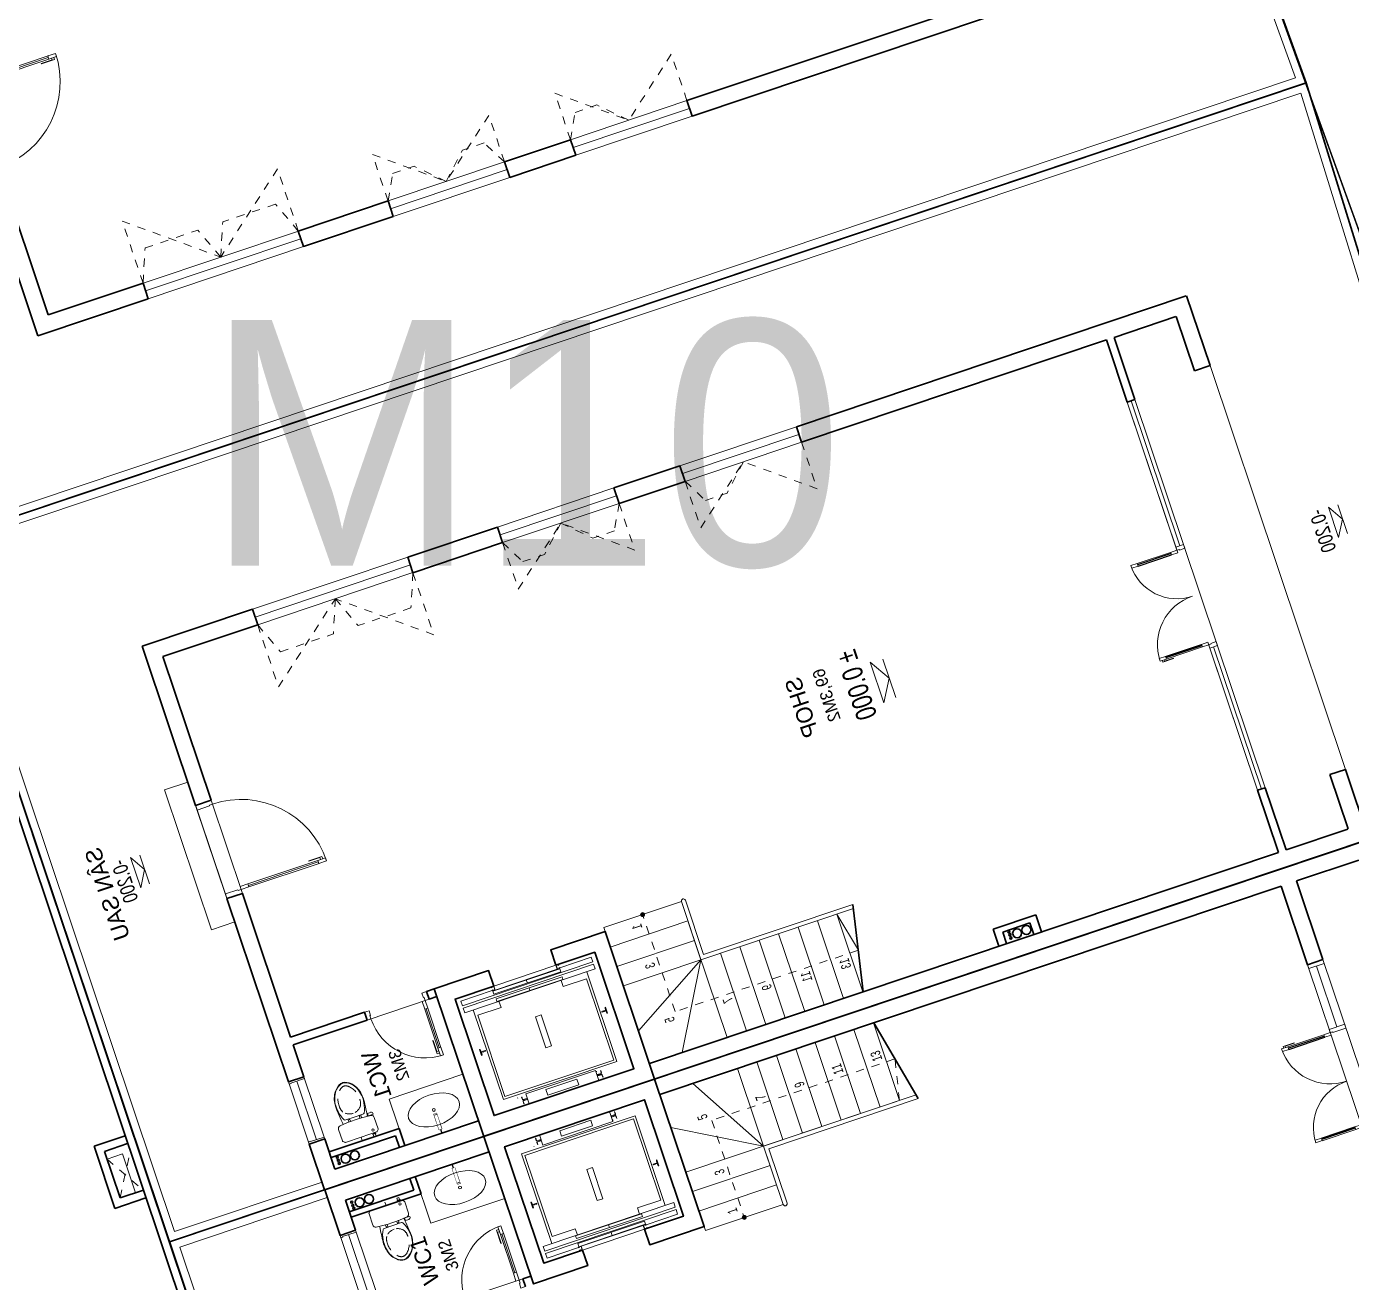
# Model space of a CAD drawing. Header units: metres. Extents: x 551291 to 569219, y 2064429 to 2066248.
# Drawn here: x 552791.05 to 552807.22, y 2065712.37 to 2065727.71 of the extents above; entities that cross this region are included whole.
import ezdxf

# ---------------------------------------------------------------- set-up
doc = ezdxf.new("R2010")
doc.units = ezdxf.units.M
for name, pattern in [('$AUDIT_BAD_LTYPE2', [0]), ('CENTER', [2, 1.25, -0.25, 0.25, -0.25]), ('DASHDOT2', [0.5, 0.25, -0.125, 0, -0.125]), ('HIDDEN', [0.375, 0.25, -0.125]), ('HIDDEN2', [0.1875, 0.125, -0.0625]), ('xref-thap C (mb tang 32-2)$0$HIDDEN', [0.375, 0.25, -0.125])]:
    doc.linetypes.add(name, pattern=pattern)
doc.layers.get('0').update_dxf_attribs({"linetype": 'CONTINUOUS'})
doc.layers.get('DEFPOINTS').update_dxf_attribs({"linetype": 'CONTINUOUS'})
for name, color, linetype in [('-AREA', 2, 'CONTINUOUS'), ('1-NETMANH', 8, 'CONTINUOUS'), ('APOLIC', 7, 'CONTINUOUS'), ('ChiaLo', 128, 'CENTER'), ('datOlienke', 42, 'CONTINUOUS'), ('ghi_chu', 7, 'CONTINUOUS'), ('LoLK', 6, 'CONTINUOUS'), ('TEXT25', 2, 'CONTINUOUS'), ('ViaHeS', 32, 'CONTINUOUS')]:
    doc.layers.add(name, color=color, linetype=linetype)
for name, color, linetype, lineweight in [('-CONCRETE', 1, 'CONTINUOUS', 35), ('-DIM', 9, 'CONTINUOUS', 13), ('-DOOR', 137, 'CONTINUOUS', 9), ('-FURNITURE', 46, 'CONTINUOUS', 9), ('-HATCH', 8, 'CONTINUOUS', 5), ('-HIDE', 3, 'HIDDEN', 13), ('-KH', 143, 'CONTINUOUS', 13), ('-LINE1', 7, 'CONTINUOUS', 18), ('-LINE2', 252, 'CONTINUOUS', 9), ('-TEXT', 7, 'CONTINUOUS', 15), ('-WALL', 4, 'CONTINUOUS', 35), ('text', 7, 'CONTINUOUS', 25)]:
    doc.layers.add(name, color=color, linetype=linetype, lineweight=lineweight)
doc.styles.add('1', font='arial.ttf')
doc.styles.add('avantH', font='', dxfattribs={"height": 10})
doc.styles.add('SVN_AVO_thuong', font='')
doc.styles.add('T1', font='', dxfattribs={"height": 200})
doc.styles.add('vnavanth', font='', dxfattribs={"width": 0.8})
doc.styles.get('avantH').set_extended_font_data('.VnAvantH')
doc.styles.get('SVN_AVO_thuong').set_extended_font_data('SVN-Avo')
doc.styles.get('T1').set_extended_font_data('VNgeometric Light')
doc.styles.get('vnavanth').set_extended_font_data('.VnAvantH')

# ---------------------------------------------------------------- blocks, each defined once
blk = doc.blocks.new('X-5M-DH-2-CORE$0$A$C75E80C28')
at = {"layer": '-LINE2', "linetype": 'Continuous', "ltscale": 2}
for p, q in [((-731, -149), (731, -149)), ((-731, -1305), (-731, -149)), ((-557, -112), (-560, -112)), ((-510, -22), (-510, -51)), ((-507, -22), (-510, -22)), ((-510, -109), (-510, -79)), ((-507, -22), (-507, -51)), ((-507, -109), (-507, -79)), ((-456, -57), (-501, -57)), ((-456, -60), (-501, -60)), ((-456, -70), (-501, -70)), ((-456, -73), (-501, -73)), ((-453, -63), (-453, -67)), ((-450, -63), (-450, -67)), ((450, -63), (450, -67)), ((453, -63), (453, -67)), ((456, -57), (501, -57)), ((456, -60), (501, -60)), ((456, -70), (501, -70)), ((456, -73), (501, -73)), ((457, -112), (460, -112)), ((507, -22), (510, -22)), ((507, -22), (507, -51)), ((507, -109), (507, -79)), ((510, -22), (510, -51)), ((510, -109), (510, -79)), ((731, -1305), (731, -149)), ((-700, -179), (700, -179)), ((-700, -1225), (-700, -179)), ((700, -1225), (700, -179)), ((-700, -1225), (-400, -1225)), ((-400, -1305), (-400, -1225)), ((700, -1225), (400, -1225)), ((400, -1305), (400, -1225)), ((840, -1305), (-840, -1305)), ((-840, -1365), (-840, -1305)), ((840, -1365), (-840, -1365)), ((840, -1395), (-840, -1395)), ((-840, -1395), (-840, -1455)), ((-840, -1455), (-435, -1455)), ((-435, -1450), (-435, -1460)), ((-435, -1450), (-400, -1450)), ((-433, -1452), (-433, -1458)), ((-433, -1452), (-402, -1452)), ((430, -1406), (-430, -1406)), ((-430, -1406), (-430, -1446)), ((430, -1446), (-430, -1446)), ((425, -1309), (-425, -1309)), ((-425, -1343), (-425, -1309)), ((425, -1343), (-425, -1343)), ((-402, -1452), (-402, -1498)), ((400, -1450), (-400, -1450)), ((-400, -1450), (-400, -1500)), ((0, -1309), (0, -1343)), ((0, -1406), (0, -1446)), ((400, -1450), (400, -1500)), ((435, -1450), (400, -1450)), ((402, -1452), (402, -1498)), ((433, -1452), (402, -1452)), ((425, -1343), (425, -1309)), ((430, -1406), (430, -1446)), ((433, -1452), (433, -1458)), ((435, -1450), (435, -1460)), ((840, -1455), (435, -1455)), ((840, -1365), (840, -1305)), ((840, -1395), (840, -1455)), ((-435, -1460), (-425, -1460)), ((-435, -1490), (-435, -1500)), ((-435, -1490), (-425, -1490)), ((-435, -1500), (-400, -1500)), ((-433, -1458), (-425, -1458)), ((-433, -1492), (-433, -1498)), ((-433, -1492), (-425, -1492)), ((-433, -1498), (-402, -1498)), ((-425, -1458), (-425, -1460)), ((-425, -1490), (-425, -1492)), ((435, -1500), (400, -1500)), ((433, -1498), (402, -1498)), ((433, -1458), (425, -1458)), ((425, -1458), (425, -1460)), ((435, -1460), (425, -1460)), ((425, -1490), (425, -1492)), ((435, -1490), (425, -1490)), ((433, -1492), (425, -1492)), ((433, -1492), (433, -1498)), ((435, -1490), (435, -1500))]:
    blk.add_line(p, q, dxfattribs=at)
for points in [[(-450, 0), (-450, -130), (450, -130), (450, 0)], [(-200, -29), (200, -29), (200, -101), (-200, -101)], [(-36, -584), (36, -584), (36, -984), (-36, -984)]]:
    blk.add_lwpolyline(points, close=True, dxfattribs=at)
for points in [[(-780, -789), (-751, -789, 0.414214), (-750, -788), (-750, -784), (-750, -780, 0.414214), (-751, -779), (-780, -779, -0.256978), (-784, -782), (-798, -782, -0.414214), (-801, -779), (-804, -749, 0.414214), (-807, -746), (-812, -746), (-812, -784), (-812, -821), (-807, -821, 0.414214), (-804, -818), (-801, -789, -0.414214), (-798, -786), (-784, -786, -0.256978), (-780, -789)], [(780, -789), (751, -789, -0.414214), (750, -788), (750, -784), (750, -780, -0.414214), (751, -779), (780, -779, 0.256978), (784, -782), (798, -782, 0.414214), (801, -779), (804, -749, -0.414214), (807, -746), (812, -746), (812, -784), (812, -821), (807, -821, -0.414214), (804, -818), (801, -789, 0.414214), (798, -786), (784, -786, 0.256978), (780, -789)]]:
    blk.add_lwpolyline(points, format="xyb", dxfattribs=at)
for centre, radius, start, end in [((-501, -51), 9.4, 180, 270), ((-501, -79), 9.4, 90, 180), ((-501, -51), 6.2, 180, 270), ((-501, -79), 6.2, 90, 180), ((-456, -63), 6.2, 0, 90), ((-456, -63), 3, 0, 90), ((-456, -67), 6.2, 270, 0), ((-456, -67), 3, 270, 0), ((456, -63), 6.2, 90, 180), ((456, -67), 6.2, 180, 270), ((456, -63), 3, 90, 180), ((456, -67), 3, 180, 270), ((501, -51), 6.2, 270, 0), ((501, -51), 9.4, 270, 0), ((501, -79), 9.4, 0, 90), ((501, -79), 6.2, 0, 90)]:
    blk.add_arc(centre, radius, start, end, dxfattribs=at)
blk = doc.blocks.new('A$C3F71457E')
at = {"layer": '-CONCRETE'}
blk.add_lwpolyline([(0, -100), (0, 400), (-1500, 400), (-1500, -1400), (0, -1400), (0, -900), (200, -900), (200, -1600), (-1700, -1600), (-1700, 600), (200, 600), (200, -100), (0, -100)], dxfattribs=at)
at = {"layer": '-LINE1'}
blk.add_line((0, -900), (0, -100), dxfattribs=at)
at = {"color": 2, "rotation": 90}
blk.add_blockref('X-5M-DH-2-CORE$0$A$C75E80C28', (-1500, -500), dxfattribs=at)
blk = doc.blocks.new('A$C18091ED7')
for p, q in [((0, -42), (0, 0)), ((146, -27), (179, -27)), ((146, -27), (146, -30)), ((146, -30), (166, -30)), ((153, -37), (146, -30)), ((152, 0), (152, -27)), ((152, 0), (179, 0)), ((153, -37), (166, -37)), ((153, -40), (153, -37)), ((153, -40), (178, -40)), ((153, -40), (178, -40)), ((153, -40), (153, -42)), ((185, -30), (166, -30)), ((178, -37), (166, -37)), ((185, -30), (178, -37)), ((178, -37), (178, -40)), ((178, -40), (178, -42)), ((179, 0), (179, -27)), ((179, -27), (185, -27)), ((185, -27), (185, -30)), ((-83, -267), (-83, -300)), ((-83, -278), (-83, -288)), ((-61, -290), (-83, -290)), ((-63, -265), (-81, -265)), ((-61, -267), (-61, -300)), ((61, -267), (61, -300)), ((61, -290), (83, -290)), ((63, -265), (81, -265)), ((83, -267), (83, -300)), ((83, -278), (83, -288)), ((165, -262), (165, -290)), ((168, -260), (228, -260)), ((168, -292), (207, -292)), ((231, -274), (231, -262))]:
    blk.add_line(p, q)
for points in [[(230, -219, -0.137407), (225, -235), (222, -241, -0.236081), (198, -255, -0.051961), (-198, -255, -0.236081), (-222, -241), (-225, -235, -0.137407), (-230, -219), (-230, -72, -0.198912), (-226, -63), (-209, -46, -0.198912), (-200, -42), (0, -42), (200, -42, -0.198912), (209, -46), (226, -63, -0.198912), (230, -72)], [(144, -619, -0.212405), (26, -734, -0.027685), (-1, -739, -0.022279), (-26, -734, -0.212405), (-144, -619, -0.142796), (-167, -428, -0.093005), (-128, -309, -0.256439), (-111, -300), (0, -300), (111, -300, -0.256439), (128, -309, -0.093005), (167, -428, -0.142796)]]:
    blk.add_lwpolyline(points, format="xyb", close=True)
at = {"linetype": 'xref-thap C (mb tang 32-2)$0$HIDDEN', "ltscale": 100}
blk.add_lwpolyline([(61, -669, -0.199031), (0, -699, -0.199031), (-61, -669, -0.218924), (-132, -478, -0.153791), (-112, -404, -0.236701), (0, -348, -0.236701), (112, -404, -0.153791), (132, -478, -0.218924)], format="xyb", close=True, dxfattribs=at)
blk.add_circle((166, -78), 13.9)
for centre, radius, start, end in [((-81, -267), 1.98, 90, 180), ((-63, -267), 1.98, 0, 90), ((63, -267), 1.98, 90, 180), ((81, -267), 1.98, 0, 90), ((168, -262), 2.47, 90, 180), ((168, -290), 2.47, 180, 270), ((207, -277), 15.5, 270, 306.4659), ((168, -225), 80.1, 306.4659, 320.3123), ((228, -274), 2.47, 320.3123, 0)]:
    blk.add_arc(centre, radius, start, end)
for points in [[(-156, -259), (-157, -267), (-164, -328), (-169, -385), (-184, -528), (-136, -679), (-50, -735), (-20, -741), (0, -744)], [(156, -259), (157, -267), (164, -328), (169, -385), (184, -528), (136, -679), (50, -735), (20, -741), (0, -744)]]:
    blk.add_open_spline(points, degree=3, knots=[130.613938, 130.613938, 130.613938, 130.613938, 152.852109, 311.129351, 417.703951, 561.383393, 697.692632, 710.812262, 710.812262, 710.812262, 710.812262])
blk = doc.blocks.new('*U1202')
at = {"linetype": '$AUDIT_BAD_LTYPE2'}
for p, q in [((70, 100), (70, 600)), ((90, 600), (90, 100))]:
    blk.add_line(p, q, dxfattribs=at)
for points in [[(50, 600), (90, 600), (90, 700), (50, 700), (50, 600)], [(50, 603), (50, 100)], [(50, 100), (90, 100), (90, 0), (50, 0), (50, 100)]]:
    blk.add_lwpolyline(points)
for points in [[(118, 495), (118, 664), (90, 664), (90, 636), (113, 636), (113, 495)], [(0, 0), (50, 0), (50, -40), (60, -40), (60, -100), (0, -100)], [(800, 0), (750, 0), (750, -40), (740, -40), (740, -100), (800, -100)]]:
    blk.add_lwpolyline(points, close=True)
at = {"linetype": '$AUDIT_BAD_LTYPE2', "ltscale": 0.3}
blk.add_arc((50, 0), 700, 0, 90, dxfattribs=at)
blk = doc.blocks.new('*U1100')
for points in [[(22, 564), (22, 734), (50, 734), (50, 706), (27, 706), (27, 564)], [(0, 0), (50, 0), (50, -40), (60, -40), (60, -123), (0, -123)], [(1599, 0), (1549, 0), (1549, -40), (1539, -40), (1539, -123), (1599, -123)]]:
    blk.add_lwpolyline(points, close=True)
for points in [[(50, 670), (90, 670), (90, 770), (50, 770), (50, 670)], [(50, 673), (50, 100)], [(1549, 629), (1509, 629), (1509, 729), (1549, 729), (1549, 629)], [(1549, 632), (1549, 100)], [(50, 100), (90, 100), (90, 0), (50, 0), (50, 100)], [(1549, 100), (1509, 100), (1509, 0), (1549, 0), (1549, 100)]]:
    blk.add_lwpolyline(points)
at = {"ltscale": 0.3}
for points in [[(820, 0, 0.414214), (50, 770, 0.414214)], [(820, 0, -0.414214), (1549, 729, -0.414214)]]:
    blk.add_lwpolyline(points, format="xyb", dxfattribs=at)
at = {"layer": 'APOLIC', "linetype": '$AUDIT_BAD_LTYPE2'}
for p, q in [((70, 100), (70, 670)), ((90, 670), (90, 100)), ((1509, 629), (1509, 100)), ((1529, 100), (1529, 629))]:
    blk.add_line(p, q, dxfattribs=at)
blk = doc.blocks.new('*U1117')
at = {"linetype": '$AUDIT_BAD_LTYPE2'}
for p, q in [((70, 100), (70, 1000)), ((90, 1000), (90, 100))]:
    blk.add_line(p, q, dxfattribs=at)
for points in [[(50, 1000), (90, 1000), (90, 1100), (50, 1100), (50, 1000)], [(50, 1003), (50, 100)], [(50, 100), (90, 100), (90, 0), (50, 0), (50, 100)]]:
    blk.add_lwpolyline(points)
for points in [[(118, 895), (118, 1064), (90, 1064), (90, 1036), (113, 1036), (113, 895)], [(0, 0), (50, 0), (50, -40), (60, -40), (60, -200), (0, -200)], [(1200, 0), (1150, 0), (1150, -40), (1140, -40), (1140, -200), (1200, -200)]]:
    blk.add_lwpolyline(points, close=True)
at = {"linetype": '$AUDIT_BAD_LTYPE2', "ltscale": 0.3}
blk.add_arc((50, 0), 1100, 0, 90, dxfattribs=at)
blk = doc.blocks.new('*U1106')
at = {"ltscale": 10}
for p, q in [((0, 1600), (0, 0)), ((200, 1555), (200, 45)), ((400, 1555), (400, 0)), ((400, 0), (0, 0))]:
    blk.add_line(p, q, dxfattribs=at)
for points in [[(400, 1600), (400, 1555), (50, 1555), (50, 1540), (0, 1540), (0, 1600)], [(400, 0), (400, 45), (50, 45), (50, 60), (0, 60), (0, 0)]]:
    blk.add_lwpolyline(points, close=True, dxfattribs=at)
blk = doc.blocks.new('Sink_Cicle')
blk.add_lwpolyline([(17, -50), (-17, -50), (-18, -252), (17, -252)], close=True)
blk.add_circle((0, -300), 17.5)
at = {"layer": 'DEFPOINTS'}
blk.add_line((0, -100), (0, 0), dxfattribs=at)
blk.add_wipeout([(17, -50), (-17, -50), (-18, -252), (17, -252)])
at = {"layer": '-FURNITURE', "linetype": 'Continuous'}
blk.add_ellipse((0, -300), major_axis=(-325, 0), ratio=0.584615, dxfattribs=at)
blk.add_line((-18, -237), (17, -237))
blk = doc.blocks.new('MAU M10SH')
at = {"layer": '-HATCH'}
h = blk.add_hatch(color=252, dxfattribs=at)
h.dxf.hatch_style = 1
edge = h.paths.add_edge_path()
edge.add_arc((4850, 7600), 24.6, 0, 360)
at = {"layer": '-CONCRETE'}
for centre, radius in [((6471, 12078, 0), 13), ((6520, 11987, 0), 55), ((6509, 12078, 0), 13), ((6551, 12078, 0), 13), ((6520, 11867, 0), 55), ((6471, 3428, 0), 13), ((6509, 3428, 0), 13), ((6551, 3428, 0), 13), ((6520, 3337, 0), 55), ((6520, 3217, 0), 55)]:
    blk.add_circle(centre, radius, dxfattribs=at)
at = {"layer": '-DOOR'}
for p, q in [((-200, 10930), (-200, 8930)), ((-100, 10930), (-100, 8930)), ((0, 10930), (-1, 8930)), ((-200, 7775), (-200, 6275)), ((-100, 7775), (-100, 6275)), ((0, 7775), (0, 6275)), ((-200, 5425), (-200, 3925)), ((-100, 5425), (-100, 3925)), ((0, 5425), (0, 3925)), ((3967, 0), (5800, 0)), ((800, 0), (2667, 0)), ((2667, -50), (800, -50)), ((3967, -50), (5800, -50))]:
    blk.add_line(p, q, dxfattribs=at)
blk.add_lwpolyline([(2740, 0), (800, 0), (800, -100), (5800, -100), (5800, 0), (3893, 0)], dxfattribs=at)
at = {"layer": '-FURNITURE'}
blk.add_lwpolyline([(6000, 10300), (6600, 10300), (6600, 11250), (6000, 11250)], close=True, dxfattribs=at)
at = {"layer": '-HATCH'}
blk.add_line((5800, -100), (800, -100), dxfattribs=at)
blk.add_lwpolyline([(1850, 12350), (3050, 12350), (3050, 12150), (1850, 12150)], close=True, dxfattribs=at)
at = {"layer": '-KH'}
for p, q in [((2209, 13189), (2577, 13189)), ((3322, 3827), (2825, 3827)), ((3322, 3827), (2825, 3827)), ((2808, -2039), (3176, -2039))]:
    blk.add_line(p, q, dxfattribs=at)
for points in [[(2589, 13306), (2198, 13306), (2393, 13189)], [(2810, 3986), (3337, 3986), (3073, 3827)], [(2810, 3986), (3337, 3986), (3073, 3827)], [(3187, -1921), (2797, -1921), (2992, -2039)]]:
    blk.add_lwpolyline(points, close=True, dxfattribs=at)
at = {"layer": '-KH', "linetype": 'HIDDEN2', "ltscale": 5}
blk.add_lwpolyline([(6100, 5241), (6100, 7600), (4875, 7600)], dxfattribs=at)
at = {"layer": '-KH'}
blk.add_lwpolyline([(5600, 5350), (6100, 5241)], dxfattribs=at)
blk.add_circle((4850, 7600), 24.6, dxfattribs=at)
for points in [[(2393, 13189), (2393, 13306), (2589, 13306), (2393, 13189)], [(3073, 3827), (3073, 3986), (2810, 3986), (3073, 3827)], [(3073, 3827), (3073, 3986), (2810, 3986), (3073, 3827)], [(2992, -2039), (2992, -1921), (3187, -1921), (2992, -2039)]]:
    blk.add_solid(points, dxfattribs=at)
at = {"layer": '-LINE1'}
for p, q in [((4850, 7100), (4850, 8100)), ((4850, 8100), (4900, 8100)), ((5100, 8100), (5100, 7100)), ((5350, 8100), (5350, 7100)), ((5600, 8100), (5600, 5147)), ((5600, 7100), (6177, 8100)), ((5600, 7100), (6600, 7677)), ((5600, 7100), (4850, 7100)), ((5550, 7050), (4850, 7050)), ((5100, 7100), (6600, 7100)), ((5550, 5126), (5550, 7050)), ((5600, 5136), (5600, 7100)), ((5600, 6850), (6600, 6850)), ((5600, 6600), (6600, 6600)), ((5600, 6350), (6600, 6350)), ((5600, 6100), (6600, 6100)), ((5600, 5850), (6600, 5850)), ((5600, 5600), (6600, 5600)), ((5600, 5350), (6600, 5350))]:
    blk.add_line(p, q, dxfattribs=at)
blk.add_lwpolyline([(6700, 12350), (6700, 14250), (-2100, 14250), (-2100, -3208), (2098, -3110)], dxfattribs=at)
blk.add_lwpolyline([(1550, 12350), (3350, 12350), (3350, 12650), (1550, 12650)], close=True, dxfattribs=at)
blk.add_arc((4850, 7075), 25, 90, 270, dxfattribs=at)
at = {"layer": '-LINE2'}
for p, q in [((5000, 10400), (5000, 11200)), ((700, -1100), (5900, -1100))]:
    blk.add_line(p, q, dxfattribs=at)
at = {"layer": '-LINE2', "linetype": 'HIDDEN2', "ltscale": 10}
for p, q in [((0, 10930), (800, 10930)), ((800, 10930), (0, 9930)), ((0, 10930), (400, 10770)), ((400, 10770), (400, 10090)), ((0, 9930), (400, 10090)), ((800, 8930), (0, 9930)), ((0, 9930), (400, 9770)), ((400, 9090), (400, 9770)), ((0, 8930), (400, 9090)), ((0, 8930), (800, 8930)), ((-1, 7775), (599, 7775)), ((-1, 7775), (299, 7615)), ((599, 7775), (0, 7025)), ((299, 7615), (300, 7336)), ((0, 7025), (300, 7336)), ((0, 7026), (300, 6715)), ((599, 6275), (0, 7025)), ((299, 6436), (300, 6715)), ((-1, 6276), (299, 6436)), ((-1, 6275), (599, 6275)), ((-1, 5425), (599, 5425)), ((-1, 5425), (299, 5265)), ((599, 5425), (0, 4675)), ((299, 5265), (300, 4986)), ((0, 4675), (300, 4986)), ((599, 3925), (0, 4675)), ((-1, 3925), (599, 3925))]:
    blk.add_line(p, q, dxfattribs=at)
at = {"layer": '-WALL'}
for p, q in [((-200, 12350), (1850, 12350)), ((-200, 10930), (-200, 12350)), ((1850, 12150), (1850, 12350)), ((1850, 12350), (1850, 12150)), ((1850, 12150), (1850, 12350)), ((3050, 12350), (5411, 12350)), ((3050, 12150), (3050, 12350)), ((3050, 12150), (3050, 12350)), ((5411, 12150), (5411, 12350)), ((6211, 12350), (6800, 12350)), ((6211, 12150), (6211, 12350)), ((6800, 12350), (6800, -1096)), ((0, 12150), (1850, 12150)), ((0, 10930), (0, 12150)), ((3050, 12150), (4900, 12150)), ((4900, 11200), (4900, 12150)), ((5000, 12150), (5411, 12150)), ((5000, 11200), (5000, 12150)), ((6211, 12150), (6600, 12150)), ((6380, 11250), (6380, 12150)), ((6450, 11320), (6450, 12150)), ((6600, 12150), (6600, 10300)), ((5000, 11200), (4900, 11200)), ((6380, 11250), (6600, 11250)), ((6450, 11320), (6600, 11320)), ((-200, 10930), (0, 10930)), ((4900, 10300), (4900, 10400)), ((5000, 10400), (4900, 10400)), ((5000, 10300), (5000, 10400)), ((-200, 7775), (-200, 8930)), ((-200, 8930), (0, 8930)), ((0, 7775), (0, 8930)), ((6600, 8100), (6600, 0)), ((-200, 7775), (0, 7775)), ((-200, 5425), (-200, 6275)), ((0, 6275), (-200, 6275)), ((0, 5425), (0, 6275)), ((0, 5425), (-200, 5425)), ((-200, -1096), (-200, 3925)), ((0, 3925), (-200, 3925)), ((0, 0), (0, 3925)), ((6380, 3050), (6380, 3600)), ((6380, 3600), (6600, 3600)), ((6450, 3150), (6450, 3500)), ((6450, 3150), (6600, 3150)), ((6380, 3050), (6600, 3050)), ((800, 0), (0, 0)), ((800, 0), (800, -100)), ((6600, 0), (5800, 0)), ((5800, 0), (5800, -100)), ((800, -100), (0, -100)), ((0, -896), (0, -100)), ((6600, -100), (5800, -100)), ((6600, -100), (6600, -896)), ((700, -900), (0, -900)), ((700, -900), (700, -1100)), ((6600, -900), (5900, -900)), ((5900, -900), (5900, -1100)), ((700, -1100), (-200, -1100)), ((6800, -1100), (5900, -1100))]:
    blk.add_line(p, q, dxfattribs=at)
blk.add_lwpolyline([(6800, -3100), (6800, 14350), (-2200, 14350), (-2200, -3310)], close=True, dxfattribs=at)
for points in [[(5550, 5126), (6600, 5346)], [(6450, 3500), (6600, 3500)]]:
    blk.add_lwpolyline(points, dxfattribs=at)
at = {"layer": '-DOOR', "rotation": 180}
blk.add_blockref('*U1117', (3050, 12150), dxfattribs=at)
at = {"layer": '-DOOR', "xscale": 0.5000000000000001, "yscale": 0.5000000000000001, "zscale": 0.5000000000000001, "rotation": 270}
blk.add_blockref('*U1106', (5411, 12350), dxfattribs=at)
at = {"layer": '-DOOR', "xscale": -1, "rotation": 269.9999999899506}
blk.add_blockref('*U1202', (5000, 10400), dxfattribs=at)
at = {"layer": '-DOOR', "xscale": -0.8130081300813009, "yscale": 0.8130081300813009, "zscale": 0.8130081300813009}
blk.add_blockref('*U1100', (3967, 0), dxfattribs=at)
at = {"layer": '-FURNITURE', "rotation": 270}
blk.add_blockref('A$C18091ED7', (6374, 11724), dxfattribs=at)
at = {"layer": '-WALL', "rotation": 180}
blk.add_blockref('A$C3F71457E', (5100, 8700), dxfattribs=at)
at = {"layer": '-TEXT', "color": 2, "style": 'vnavanth'}
blk.add_text('S¢N SAU', height=200, dxfattribs=at).set_placement((1945, 13617))
at = {"layer": '-TEXT', "style": '1', "width": 0.75}
for s, height, p in [('-0.200', 180, (2184, 13377)), ('%%P 0.000', 250, (2588, 4109)), ('-0.200', 180, (2783, -1851))]:
    blk.add_text(s, height=height, dxfattribs=at).set_placement(p)
at = {"layer": 'DEFPOINTS', "style": 'T1', "width": 0.7}
for s, p in [('1', (4939, 7652)), ('3', (5439, 7652)), ('5', (6142, 7636)), ('7', (6142, 6886)), ('9', (6142, 6386)), ('11', (6142, 5886)), ('13', (6142, 5386))]:
    blk.add_text(s, height=120, rotation=360, dxfattribs=at).set_placement(p)
at = {"layer": 'TEXT25'}
for s, height, style, p in [('WC1', 200, 'SVN_AVO_thuong', (5378, 11206)), ('3M2', 150, 'T1', (5449, 10933)), ('SHOP', 200, 'SVN_AVO_thuong', (2693, 4852)), ('69,3M2', 150, 'T1', (2689, 4546))]:
    blk.add_text(s, height=height, rotation=360, dxfattribs=dict(at, style=style)).set_placement(p)
at = {"layer": '-FURNITURE', "xscale": -1, "rotation": 269.9963422654919}
blk.add_blockref('Sink_Cicle', (6600, 10775), dxfattribs=at)
blk = doc.blocks.new('*U1109')
for points in [[(22, 564), (22, 734), (50, 734), (50, 706), (27, 706), (27, 564)], [(0, 0), (50, 0), (50, -40), (60, -40), (60, -246), (0, -246)], [(1599, 0), (1549, 0), (1549, -40), (1539, -40), (1539, -246), (1599, -246)]]:
    blk.add_lwpolyline(points, close=True)
for points in [[(50, 670), (90, 670), (90, 770), (50, 770), (50, 670)], [(50, 673), (50, 100)], [(1549, 629), (1509, 629), (1509, 729), (1549, 729), (1549, 629)], [(1549, 632), (1549, 100)], [(50, 100), (90, 100), (90, 0), (50, 0), (50, 100)], [(1549, 100), (1509, 100), (1509, 0), (1549, 0), (1549, 100)]]:
    blk.add_lwpolyline(points)
at = {"ltscale": 0.3}
for points in [[(820, 0, 0.414214), (50, 770, 0.414214)], [(820, 0, -0.414214), (1549, 729, -0.414214)]]:
    blk.add_lwpolyline(points, format="xyb", dxfattribs=at)
at = {"layer": 'APOLIC', "linetype": '$AUDIT_BAD_LTYPE2'}
for p, q in [((70, 100), (70, 670)), ((90, 670), (90, 100)), ((1509, 629), (1509, 100)), ((1529, 100), (1529, 629))]:
    blk.add_line(p, q, dxfattribs=at)
blk = doc.blocks.new('MAU M9SH')
at = {"layer": '-HATCH'}
h = blk.add_hatch(color=252, dxfattribs=at)
h.dxf.hatch_style = 1
edge = h.paths.add_edge_path()
edge.add_arc((6050, -4750), 24.6, 0, 360)
at = {"layer": '-CONCRETE'}
for centre, radius in [((7671, -265, 0), 13), ((7720, -356, 0), 55), ((7709, -265, 0), 13), ((7751, -265, 0), 13), ((7720, -477, 0), 55)]:
    blk.add_circle(centre, radius, dxfattribs=at)
at = {"layer": '-DOOR'}
for p, q in [((3787, -12250), (6787, -12250)), ((3787, -12450), (6787, -12450)), ((5953, -12350), (6737, -12350))]:
    blk.add_line(p, q, dxfattribs=at)
blk.add_lwpolyline([(6737, -12450), (6787, -12450), (6787, -12250), (6737, -12250)], close=True, dxfattribs=at)
at = {"layer": '-FURNITURE'}
blk.add_lwpolyline([(7200, -2050), (7800, -2050), (7800, -1100), (7200, -1100)], close=True, dxfattribs=at)
at = {"layer": '-KH', "linetype": 'HIDDEN2', "ltscale": 5}
for points in [[(7300, -7109), (7300, -4750), (6075, -4750)], [(6800, -7000), (7300, -7109)]]:
    blk.add_lwpolyline(points, dxfattribs=at)
at = {"layer": '-KH'}
blk.add_circle((6050, -4750), 24.6, dxfattribs=at)
at = {"layer": '-LINE1'}
for p, q in [((6050, -5250), (6050, -4250)), ((6050, -4250), (6100, -4250)), ((6300, -4250), (6300, -5250)), ((6550, -4250), (6550, -5250)), ((6800, -4250), (6800, -7203)), ((6800, -5250), (7377, -4250)), ((6800, -5250), (7800, -4673)), ((6800, -5250), (6050, -5250)), ((6750, -5300), (6050, -5300)), ((6300, -5250), (7800, -5250)), ((6750, -7224), (6750, -5300)), ((6800, -7214), (6800, -5250)), ((6800, -5500), (7800, -5500)), ((6800, -5750), (7800, -5750)), ((6800, -6000), (7800, -6000)), ((6800, -6250), (7800, -6250)), ((6800, -6500), (7800, -6500)), ((6800, -6750), (7800, -6750)), ((6800, -7000), (7800, -7000))]:
    blk.add_line(p, q, dxfattribs=at)
at = {"layer": '-LINE1', "linetype": 'Continuous', "ltscale": 10}
blk.add_lwpolyline([(7900, 0), (7900, 1900), (-2900, 1900), (-2900, 1700)], dxfattribs=at)
at = {"layer": '-LINE1'}
blk.add_arc((6050, -5275), 25, 90, 270, dxfattribs=at)
at = {"layer": '-LINE2'}
blk.add_line((6200, -1950), (6200, -1150), dxfattribs=at)
at = {"layer": '-WALL'}
for p, q in [((7411, 0), (8000, 0)), ((7411, -200), (7411, 0)), ((8000, 0), (8000, -13450)), ((7411, -200), (7800, -200)), ((7580, -1100), (7580, -200)), ((7650, -1030), (7650, -200)), ((7800, -200), (7800, -2050)), ((7580, -1100), (7800, -1100)), ((7650, -1030), (7800, -1030)), ((6200, -1950), (6100, -1950)), ((6200, -2050), (6200, -1950)), ((7800, -4250), (7800, -12250)), ((7800, -12250), (6787, -12250)), ((6787, -12450), (6787, -12250)), ((7800, -12450), (6787, -12450)), ((7800, -12450), (7800, -13250))]:
    blk.add_line(p, q, dxfattribs=at)
blk.add_lwpolyline([(-3000, 2000), (-3000, -10051), (1994, -15287), (8000, -15571), (8000, 2000)], close=True, dxfattribs=at)
blk.add_lwpolyline([(6750, -7224), (7800, -7004)], dxfattribs=at)
at = {"layer": '-DOOR', "xscale": 0.5000000000000001, "yscale": 0.5000000000000001, "zscale": 0.5000000000000001, "rotation": 270}
blk.add_blockref('*U1106', (6611, 0), dxfattribs=at)
at = {"layer": '-DOOR', "xscale": -1, "rotation": 269.9999999899506}
blk.add_blockref('*U1202', (6200, -1950), dxfattribs=at)
at = {"layer": '-DOOR', "xscale": -0.8130081300813009, "yscale": 0.8130081300813009, "zscale": 0.8130081300813009}
blk.add_blockref('*U1109', (5953, -12250), dxfattribs=at)
at = {"layer": '-FURNITURE', "rotation": 270}
blk.add_blockref('A$C18091ED7', (7622, -650), dxfattribs=at)
at = {"layer": '-WALL', "rotation": 180}
blk.add_blockref('A$C3F71457E', (6300, -3650), dxfattribs=at)
at = {"layer": '-TEXT', "style": 'T1', "width": 0.7}
for s, p in [('1', (6139, -4698)), ('3', (6639, -4698)), ('5', (7342, -4714)), ('7', (7342, -5464)), ('9', (7342, -5964)), ('11', (7342, -6464)), ('13', (7342, -6964))]:
    blk.add_text(s, height=120, rotation=360, dxfattribs=at).set_placement(p)
at = {"layer": 'TEXT25'}
for s, height, style, p in [('WC1', 200, 'SVN_AVO_thuong', (6495, -978)), ('3M2', 150, 'T1', (6567, -1252))]:
    blk.add_text(s, height=height, rotation=360, dxfattribs=dict(at, style=style)).set_placement(p)
at = {"layer": '-FURNITURE', "xscale": -1, "rotation": 269.9963422654919}
blk.add_blockref('Sink_Cicle', (7800, -1575), dxfattribs=at)
blk = doc.blocks.new('lavabo4')
for p, q in [((241, 0), (-241, 0)), ((-327, -86), (-327, -330)), ((-200, -138), (-200, -305)), ((141, -80), (-141, -80)), ((-74, -39), (-79, -39)), ((-74, -44), (-79, -44)), ((-67, -33), (-67, -28)), ((-67, -50), (-67, -55)), ((-63, -33), (-63, -28)), ((-63, -50), (-63, -55)), ((-57, -39), (-52, -39)), ((-57, -44), (-52, -44)), ((-9, -57), (-9, -123)), ((9, -123), (9, -57)), ((57, -39), (52, -39)), ((57, -44), (52, -44)), ((63, -33), (63, -28)), ((63, -50), (63, -55)), ((68, -33), (68, -28)), ((68, -50), (68, -55)), ((74, -39), (79, -39)), ((74, -44), (79, -44)), ((200, -305), (200, -138)), ((327, -330), (327, -86)), ((-241, -416), (241, -416)), ((-141, -363), (141, -363))]:
    blk.add_line(p, q)
for centre, radius in [((-65, -42), 24.8), ((-83, -42), 5.03), ((-65, -42), 9), ((-65, -24), 5.03), ((-65, -60), 5.03), ((-47, -42), 5.03), ((0, -159), 22.8), ((0, -159), 14.1), ((0, -42), 9), ((65, -42), 24.8), ((47, -42), 5.03), ((65, -42), 9), ((65, -24), 5.03), ((65, -60), 5.03), ((83, -42), 5.03)]:
    blk.add_circle(centre, radius)
for centre, radius, start, end in [((-241, -86), 86.1, 90, 180), ((-141, -138), 58.8, 90, 180), ((-65, -42), 18, 105.2407, 164.2093), ((-65, -42), 18, 196.2342, 253.9047), ((-65, -42), 18, 16.4413, 74.0789), ((-65, -42), 18, 286.12, 344.0884), ((0, -42), 27, 289.6514, 250.3603), ((0, -42), 18, 300.3431, 239.7554), ((0, -123), 9, 180, 0), ((65, -42), 18, 106.12, 164.0884), ((65, -42), 18, 196.4413, 254.0789), ((65, -42), 18, 16.2342, 73.9047), ((65, -42), 18, 285.2407, 344.2093), ((141, -138), 58.8, 0, 90), ((241, -86), 86.1, 0, 90), ((-141, -305), 58.8, 180, 270), ((141, -305), 58.8, 270, 0), ((-241, -330), 86.1, 180, 270), ((241, -330), 86.1, 270, 0)]:
    blk.add_arc(centre, radius, start, end)
blk = doc.blocks.new('A$Cf949713d')
at = {"layer": '-LINE1'}
for p, q in [((1754, 3250), (4, 3250)), ((1004, 2250), (427, 3250)), ((1004, 3250), (1004, 2250)), ((1254, 2250), (1254, 3250)), ((1254, 3250), (1254, 2250)), ((1504, 2250), (1504, 3250)), ((1504, 3250), (1504, 2250)), ((1754, 2250), (1754, 3250)), ((1754, 3250), (1754, 2200)), ((1004, 2250), (4, 2827)), ((1004, 780), (1004, 2250)), ((1004, 2250), (1754, 2250)), ((1054, 2200), (1054, 759)), ((1054, 2200), (1754, 2200))]:
    blk.add_line(p, q, dxfattribs=at)
at = {"layer": '-LINE1', "lineweight": 18}
for p, q in [((4, 3250), (4, 1250)), ((1004, 2250), (4, 2250)), ((1004, 2000), (4, 2000)), ((1004, 1750), (4, 1750)), ((1004, 1500), (4, 1500)), ((1004, 1250), (4, 1250)), ((1004, 1000), (439, 1000))]:
    blk.add_line(p, q, dxfattribs=at)
at = {"layer": '-WALL'}
for p, q in [((426, 1032), (0, 1235)), ((505, 1160), (503, 839)), ((570, 962), (505, 1160)), ((503, 839), (426, 1032)), ((1054, 759), (570, 962))]:
    blk.add_line(p, q, dxfattribs=at)
at = {"layer": '1-NETMANH', "linetype": 'DASHDOT2'}
for p, q in [((4, 1233), (4, 0)), ((439, 1000), (4, 1000)), ((1004, 750), (4, 750)), ((1004, 0), (1004, 780)), ((1054, 0), (1054, 759)), ((1004, 500), (4, 500)), ((1004, 250), (4, 250)), ((1054, 0), (4, 0))]:
    blk.add_line(p, q, dxfattribs=at)
blk.add_lwpolyline([(1331, 2750), (496, 2750), (502, 1250), (502, 1250), (1004, 1500), (1004, 1500)], dxfattribs=at)
at = {"layer": '-TEXT', "color": 2, "style": 'vnavanth'}
for s, p in [('2', (1351, 2698)), ('1', (1600, 2698))]:
    blk.add_text(s, height=100, dxfattribs=at).set_placement(p)
blk = doc.blocks.new('*U1193')
at = {"color": 8, "ltscale": 100}
for p, q in [((50, 100), (4580, 100)), ((50, 0), (4580, 0))]:
    blk.add_line(p, q, dxfattribs=at)
at = {"ltscale": 100}
for p, q in [((105, 45), (1148, 45)), ((1148, 10), (105, 10)), ((1218, 90), (2245, 90)), ((2245, 55), (1218, 55)), ((3413, 90), (2385, 90)), ((2385, 55), (3413, 55)), ((4525, 45), (3483, 45)), ((3483, 10), (4525, 10))]:
    blk.add_line(p, q, dxfattribs=at)
for points in [[(50, 100), (0, 100), (0, 0), (50, 0), (50, 10), (35, 10), (35, 45), (50, 45)], [(4630, 0), (4580, 0), (4580, 10), (4595, 10), (4595, 45), (4580, 45), (4580, 100), (4630, 100)]]:
    blk.add_lwpolyline(points, close=True)
for points in [[(105, 32), (95, 32), (95, 22), (105, 22), (105, 10), (35, 10), (35, 45), (105, 45)], [(1148, 90), (1218, 90), (1218, 77), (1208, 77), (1208, 67), (1218, 67), (1218, 55), (1148, 55)], [(1218, 10), (1148, 10), (1148, 22), (1158, 22), (1158, 32), (1148, 32), (1148, 45), (1218, 45)], [(2245, 67), (2255, 67), (2255, 77), (2245, 77), (2245, 90), (2315, 90), (2315, 55), (2245, 55)], [(2385, 67), (2375, 67), (2375, 77), (2385, 77), (2385, 90), (2315, 90), (2315, 55), (2385, 55)], [(3483, 90), (3413, 90), (3413, 77), (3423, 77), (3423, 67), (3413, 67), (3413, 55), (3483, 55)], [(3413, 10), (3483, 10), (3483, 22), (3473, 22), (3473, 32), (3483, 32), (3483, 45), (3413, 45)], [(4525, 32), (4535, 32), (4535, 22), (4525, 22), (4525, 10), (4595, 10), (4595, 45), (4525, 45)]]:
    blk.add_lwpolyline(points, close=True, dxfattribs=at)
at = {"color": 8, "ltscale": 100}
for points in [[(1158, 32), (1158, 22), (95, 22), (95, 32)], [(1208, 67), (1208, 77), (2255, 77), (2255, 67)], [(3423, 67), (3423, 77), (2375, 77), (2375, 67)], [(3473, 32), (3473, 22), (4535, 22), (4535, 32)]]:
    blk.add_lwpolyline(points, close=True, dxfattribs=at)
for points in [[(1677, -65), (1677, -90), (1577, -65), (1877, -65), (1777, -40), (1777, -65)], [(2954, -65), (2954, -90), (3054, -65), (2754, -65), (2854, -40), (2854, -65)]]:
    blk.add_lwpolyline(points)
blk = doc.blocks.new('*U1195')
for points in [[(22, 564), (22, 734), (50, 734), (50, 706), (27, 706), (27, 564)], [(0, 0), (50, 0), (50, -40), (60, -40), (60, -246), (0, -246)], [(1599, 0), (1549, 0), (1549, -40), (1539, -40), (1539, -246), (1599, -246)]]:
    blk.add_lwpolyline(points, close=True)
for points in [[(50, 670), (90, 670), (90, 770), (50, 770), (50, 670)], [(50, 673), (50, 100)], [(1549, 629), (1509, 629), (1509, 729), (1549, 729), (1549, 629)], [(1549, 632), (1549, 100)], [(50, 100), (90, 100), (90, 0), (50, 0), (50, 100)], [(1549, 100), (1509, 100), (1509, 0), (1549, 0), (1549, 100)]]:
    blk.add_lwpolyline(points)
at = {"ltscale": 0.3}
for points in [[(820, 0, 0.414214), (50, 770, 0.414214)], [(820, 0, -0.414214), (1549, 729, -0.414214)]]:
    blk.add_lwpolyline(points, format="xyb", dxfattribs=at)
at = {"layer": 'APOLIC', "linetype": '$AUDIT_BAD_LTYPE2'}
for p, q in [((70, 100), (70, 670)), ((90, 670), (90, 100)), ((1509, 629), (1509, 100)), ((1529, 100), (1529, 629))]:
    blk.add_line(p, q, dxfattribs=at)
blk = doc.blocks.new('MAU M1SH')
at = {"layer": '-DIM'}
blk.add_line((1020, 14600), (-380, 14600), dxfattribs=at)
at = {"layer": '-DOOR'}
for p, q in [((1870, 14800), (1920, 14800)), ((1020, 14700), (420, 14700)), ((1920, 14700), (2760, 14700)), ((4060, 14700), (4670, 14700))]:
    blk.add_line(p, q, dxfattribs=at)
blk.add_lwpolyline([(1020, 14600), (420, 14600), (420, 14800), (1020, 14800)], close=True, dxfattribs=at)
for points in [[(2833, 14600), (1920, 14600), (1920, 14800), (4670, 14800), (4670, 14600), (3987, 14600)], [(1320, 14500), (1320, 13700)]]:
    blk.add_lwpolyline(points, dxfattribs=at)
at = {"layer": '-HIDE', "ltscale": 10}
for p, q in [((5120, 9000), (5420, 8500)), ((5120, 8500), (5419, 9000))]:
    blk.add_line(p, q, dxfattribs=at)
at = {"layer": '-KH'}
for p, q in [((2265, 15612), (2762, 15612)), ((2271, 2164), (2768, 2164)), ((2265, -1975), (2762, -1975))]:
    blk.add_line(p, q, dxfattribs=at)
for points in [[(2777, 15771), (2250, 15771), (2514, 15612)], [(2783, 2323), (2256, 2323), (2520, 2164)], [(2777, -1816), (2250, -1816), (2514, -1975)]]:
    blk.add_lwpolyline(points, close=True, dxfattribs=at)
for points in [[(2514, 15612), (2514, 15771), (2777, 15771), (2514, 15612)], [(2520, 2164), (2520, 2323), (2783, 2323), (2520, 2164)], [(2514, -1975), (2514, -1816), (2777, -1816), (2514, -1975)]]:
    blk.add_solid(points, dxfattribs=at)
at = {"layer": '-LINE1'}
for p, q in [((5320, 9000), (5120, 9000)), ((5320, 9000), (5320, 8500)), ((0, -200), (5040, -200))]:
    blk.add_line(p, q, dxfattribs=at)
at = {"layer": '-LINE1', "lineweight": 18}
for p, q in [((-480, 800), (-480, -3200)), ((5520, 800), (5520, -3200)), ((-381, -3000), (-381, -200)), ((5420, -3000), (5420, -200)), ((20, -3100), (20, -3000))]:
    blk.add_line(p, q, dxfattribs=at)
at = {"layer": '-LINE1'}
for points in [[(-480, 14800), (-480, 16800), (5520, 16800), (5518, 14800)], [(-380, 14800), (-380, 16700), (5420, 16700), (5418, 14800)]]:
    blk.add_lwpolyline(points, dxfattribs=at)
at = {"layer": '-LINE1', "lineweight": 18}
for points in [[(-480, -3200), (20, -3200), (20, -3000), (-480, -3000)], [(5020, -3200), (5520, -3200), (5520, -3000), (5020, -3000)]]:
    blk.add_lwpolyline(points, close=True, dxfattribs=at)
at = {"layer": '-LINE2', "linetype": 'HIDDEN2', "ltscale": 10}
for points in [[(420, 14600), (420, 14100), (1019, 14600)], [(1020, 14600), (859, 14300), (580, 14300), (420, 14600)]]:
    blk.add_lwpolyline(points, dxfattribs=at)
at = {"layer": '-WALL'}
for p, q in [((-180, 12600), (-180, 12200)), ((-80, 12600), (-80, 12100)), ((-380, 12200), (-180, 12200)), ((-380, 12100), (-80, 12100)), ((5020, 9200), (5419, 9200)), ((5020, 9200), (5020, 8400)), ((5120, 9100), (5419, 9100)), ((5120, 9100), (5120, 8500)), ((-380, 9000), (-480, 9000)), ((-480, 9000), (-480, 800)), ((5120, 8500), (5420, 8500)), ((5020, 8400), (5420, 8400)), ((-380, 900), (-380, 4300)), ((205, 900), (-380, 900)), ((205, 800), (205, 900)), ((4835, 800), (4835, 900)), ((-480, 800), (-480, -200)), ((-381, 800), (205, 800)), ((-381, 0), (-381, 800)), ((5520, 800), (5420, 800)), ((5420, 800), (5420, 0)), ((5520, -200), (5520, 800)), ((0, 0), (-381, 0)), ((0, 0), (0, -200)), ((5040, 0), (5420, 0)), ((5040, -200), (5040, 0)), ((0, -200), (-480, -200)), ((5040, -200), (5520, -200))]:
    blk.add_line(p, q, dxfattribs=at)
for points in [[(-480, 16800), (5520, 16800), (5520, -3200), (-480, -3200)], [(1420, 14600), (1420, 14500), (1320, 14500), (1320, 14600), (1020, 14600), (1020, 14800), (1920, 14800), (1920, 14600)], [(1320, 11600), (1420, 11600), (1420, 11200), (1320, 11200)]]:
    blk.add_lwpolyline(points, close=True, dxfattribs=at)
for points in [[(-380, 12700), (1320, 12700), (1320, 13700), (1420, 13700), (1420, 12400), (1320, 12400), (1320, 12600), (-380, 12600), (-380, 11200), (-480, 11200), (-480, 14800), (420, 14800), (420, 14600), (-380, 14600), (-380, 12700)], [(4670, 14800), (5520, 14800), (5520, 800), (4835, 800), (4835, 900), (5419, 900), (5419, 14600), (4670, 14600), (4670, 14800)], [(-380, 4300), (-280, 4300), (-280, 9000)]]:
    blk.add_lwpolyline(points, dxfattribs=at)
at = {"ltscale": 100}
for p, q in [((995, -2360), (146, -1870)), ((164, -1839), (1013, -2329)), ((4876, -1839), (4027, -2329)), ((4044, -2360), (4893, -1870)), ((995, -2460), (146, -2950)), ((164, -2980), (1013, -2490)), ((4876, -2980), (4027, -2490)), ((4044, -2460), (4893, -2950))]:
    blk.add_line(p, q, dxfattribs=at)
for points in [[(158, -1850), (149, -1845), (144, -1854), (153, -1859), (146, -1870), (60, -1820), (77, -1789), (164, -1839)], [(4882, -1850), (4891, -1845), (4896, -1854), (4887, -1859), (4893, -1870), (4980, -1820), (4962, -1789), (4876, -1839)], [(1082, -2410), (995, -2360), (1001, -2349), (1010, -2354), (1015, -2345), (1006, -2340), (1013, -2329), (1099, -2379)], [(1082, -2410), (995, -2460), (1001, -2471), (1010, -2466), (1015, -2474), (1006, -2479), (1013, -2490), (1099, -2440)], [(3958, -2410), (4044, -2360), (4038, -2349), (4030, -2354), (4025, -2345), (4033, -2340), (4027, -2329), (3940, -2379)], [(3958, -2410), (4044, -2460), (4038, -2471), (4030, -2466), (4025, -2474), (4033, -2479), (4027, -2490), (3940, -2440)], [(70, -3035), (60, -3035), (60, -3000), (20, -3000), (20, -3100), (70, -3100)], [(158, -2969), (149, -2974), (144, -2966), (153, -2961), (146, -2950), (60, -3000), (77, -3030), (164, -2980)], [(4882, -2969), (4891, -2974), (4896, -2966), (4887, -2961), (4893, -2950), (4980, -3000), (4962, -3030), (4876, -2980)], [(4970, -3035), (4980, -3035), (4980, -3000), (5020, -3000), (5020, -3100), (4970, -3100)]]:
    blk.add_lwpolyline(points, close=True, dxfattribs=at)
at = {"color": 8, "ltscale": 100}
for points in [[(1015, -2345), (1010, -2354), (144, -1854), (149, -1845)], [(4025, -2345), (4030, -2354), (4896, -1854), (4891, -1845)], [(1015, -2474), (1010, -2466), (144, -2966), (149, -2974)], [(4025, -2474), (4030, -2466), (4896, -2966), (4891, -2974)]]:
    blk.add_lwpolyline(points, close=True, dxfattribs=at)
at = {"color": 8, "linetype": 'HIDDEN', "ltscale": 10}
for centre, start, end in [((60, -3000), 0, 30), ((4980, -3000), 150, 180)]:
    blk.add_arc(centre, 1180, start, end, dxfattribs=at)
blk.add_arc((562, -2710), 580, 210, 213.4596)
at = {"layer": 'text'}
for p, q in [((-480, 10000), (-481, 10000)), ((-480, 9900), (-481, 9900))]:
    blk.add_line(p, q, dxfattribs=at)
at = {"layer": '-DOOR', "xscale": 0.8130081300813009, "yscale": 0.8130081300813009, "zscale": 0.8130081300813009, "rotation": 180}
blk.add_blockref('*U1195', (4060, 14600), dxfattribs=at)
at = {"layer": '-DOOR', "xscale": -1, "rotation": 89.99999998995061}
for p in [(1320, 14500), (1320, 12400)]:
    blk.add_blockref('*U1202', p, dxfattribs=at)
at = {"layer": '-FURNITURE', "rotation": 90}
blk.add_blockref('lavabo4', (-380, 14077), dxfattribs=at)
at = {"layer": '-FURNITURE', "xscale": -1, "rotation": 90}
blk.add_blockref('A$C18091ED7', (-423, 13273), dxfattribs=at)
at = {"layer": '-WALL', "xscale": -1, "rotation": 180}
blk.add_blockref('A$C3F71457E', (1220, 9600), dxfattribs=at)
at = {"layer": '-WALL', "color": 1}
blk.add_blockref('A$Cf949713d', (-284, 5750), dxfattribs=at)
blk.add_blockref('*U1193', (205, 800))
at = {"layer": '-TEXT', "style": '1', "width": 0.75}
for s, p in [('-0.200', (2124, 15894)), ('%%P 0.000', (2136, 2446)), ('-0.200', (2124, -1693))]:
    blk.add_text(s, height=250, dxfattribs=at).set_placement(p)
at = {"layer": 'TEXT25'}
for s, height, style, p in [('SÂN SAU', 200, 'SVN_AVO_thuong', (2002, 16272)), ('WC1', 200, 'SVN_AVO_thuong', (487, 13653)), ('3.2M2', 150, 'T1', (509, 13362)), ('KHO', 200, 'SVN_AVO_thuong', (81, 11985)), ('2.4M2', 150, 'T1', (82, 11720)), ('SHOP', 200, 'SVN_AVO_thuong', (2235, 6098)), ('65,2M2', 150, 'T1', (2182, 5560))]:
    blk.add_text(s, height=height, rotation=360, dxfattribs=dict(at, style=style)).set_placement(p)

msp = doc.modelspace()

# ---------------------------------------------------------------- linework, layer by layer
at = {"layer": 'ChiaLo', "ltscale": 5}
for points in [[(552796.289, 2065702.44), (552783.563, 2065740.362)], [(552806.664, 2065727.018), (552687.542, 2065687.041)], [(552809.726, 2065718.552), (552792.789, 2065712.869)]]:
    msp.add_lwpolyline(points, dxfattribs=at)
at = {"layer": 'datOlienke'}
msp.add_lwpolyline([(552697.75, 2065669.371), (552808.728, 2065706.615), (552811.767, 2065712.907), (552801.56, 2065741.129), (552795.119, 2065744.24), (552686.814, 2065707.893), (552683.439, 2065701.493), (552691.644, 2065672.59)], close=True, dxfattribs=at)
at = {"layer": 'LoLK'}
for points in [[(552803.602, 2065735.484), (552787.063, 2065729.933), (552789.926, 2065721.401), (552806.664, 2065727.018)], [(552806.664, 2065727.018), (552789.926, 2065721.401), (552792.789, 2065712.869), (552809.726, 2065718.552)], [(552789.926, 2065721.401), (552784.238, 2065719.492), (552790.601, 2065700.531), (552796.289, 2065702.44), (552792.789, 2065712.869)], [(552811.767, 2065712.907), (552809.726, 2065718.552), (552792.789, 2065712.869), (552796.289, 2065702.44), (552808.728, 2065706.615)]]:
    msp.add_lwpolyline(points, close=True, dxfattribs=at)
at = {"layer": 'ViaHeS'}
msp.add_lwpolyline([(552697.75, 2065669.371), (552808.728, 2065706.615), (552811.767, 2065712.907), (552801.56, 2065741.129), (552795.119, 2065744.24), (552686.814, 2065707.893), (552683.439, 2065701.493), (552691.644, 2065672.59)], close=True, dxfattribs=at)

# ---------------------------------------------------------------- next in the draw order: block references
at = {"layer": '-AREA', "xscale": 0.001, "yscale": 0.001, "zscale": 0.001, "rotation": 108.5514997019525}
msp.add_blockref('MAU M10SH', (552802.83, 2065728.052), dxfattribs=at)

# ---------------------------------------------------------------- next in the draw order: block references
at = {"layer": '-AREA', "xscale": -0.001, "yscale": 0.0009999999999999998, "zscale": 0.001, "rotation": 108.5514996967344}
msp.add_blockref('MAU M10SH', (552804.23, 2065723.881), dxfattribs=at)

# ---------------------------------------------------------------- next in the draw order: block references
at = {"layer": '-AREA', "xscale": 0.001, "yscale": 0.001, "zscale": 0.001, "rotation": 108.5514997901447}
msp.add_blockref('MAU M9SH', (552797.231, 2065705.921), dxfattribs=at)

# ---------------------------------------------------------------- next in the draw order: texts
at = {"layer": 'ghi_chu', "lineweight": -2, "style": 'avantH'}
msp.add_text('M10', height=3, dxfattribs=at).set_placement((552793.22, 2065721.124))

# ---------------------------------------------------------------- next in the draw order: block references
at = {"layer": '-WALL', "xscale": 0.001, "yscale": 0.001, "zscale": 0.001, "rotation": 18.551499718544}
msp.add_blockref('MAU M1SH', (552790.038, 2065703.718), dxfattribs=at)

doc.saveas('drawing.dxf')
